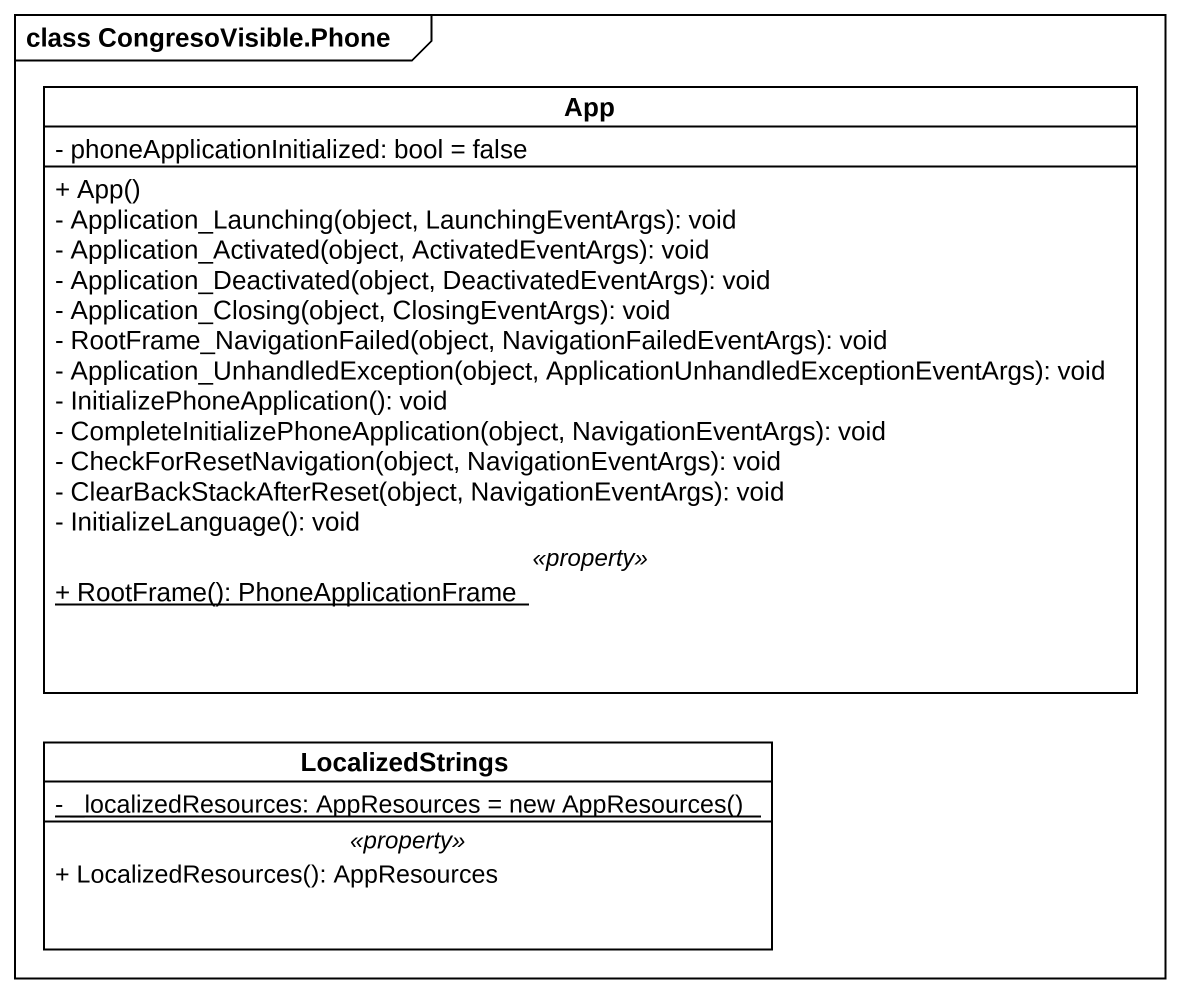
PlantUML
@startuml
mainframe class CongresoVisible.Phone
hide circle
hide empty members
skinparam classAttributeIconSize 0
class App {
  - phoneApplicationInitialized: bool = false
  --
  + App()
  - Application_Launching(object, LaunchingEventArgs): void
  - Application_Activated(object, ActivatedEventArgs): void
  - Application_Deactivated(object, DeactivatedEventArgs): void
  - Application_Closing(object, ClosingEventArgs): void
  - RootFrame_NavigationFailed(object, NavigationFailedEventArgs): void
  - Application_UnhandledException(object, ApplicationUnhandledExceptionEventArgs): void
  - InitializePhoneApplication(): void
  - CompleteInitializePhoneApplication(object, NavigationEventArgs): void
  - CheckForResetNavigation(object, NavigationEventArgs): void
  - ClearBackStackAfterReset(object, NavigationEventArgs): void
  - InitializeLanguage(): void
  .. <<property>> ..
  {static} + RootFrame(): PhoneApplicationFrame
}
class LocalizedStrings {
  {static} {field} - _localizedResources: AppResources = new AppResources()
  .. <<property>> ..
  + LocalizedResources(): AppResources
}
@enduml
